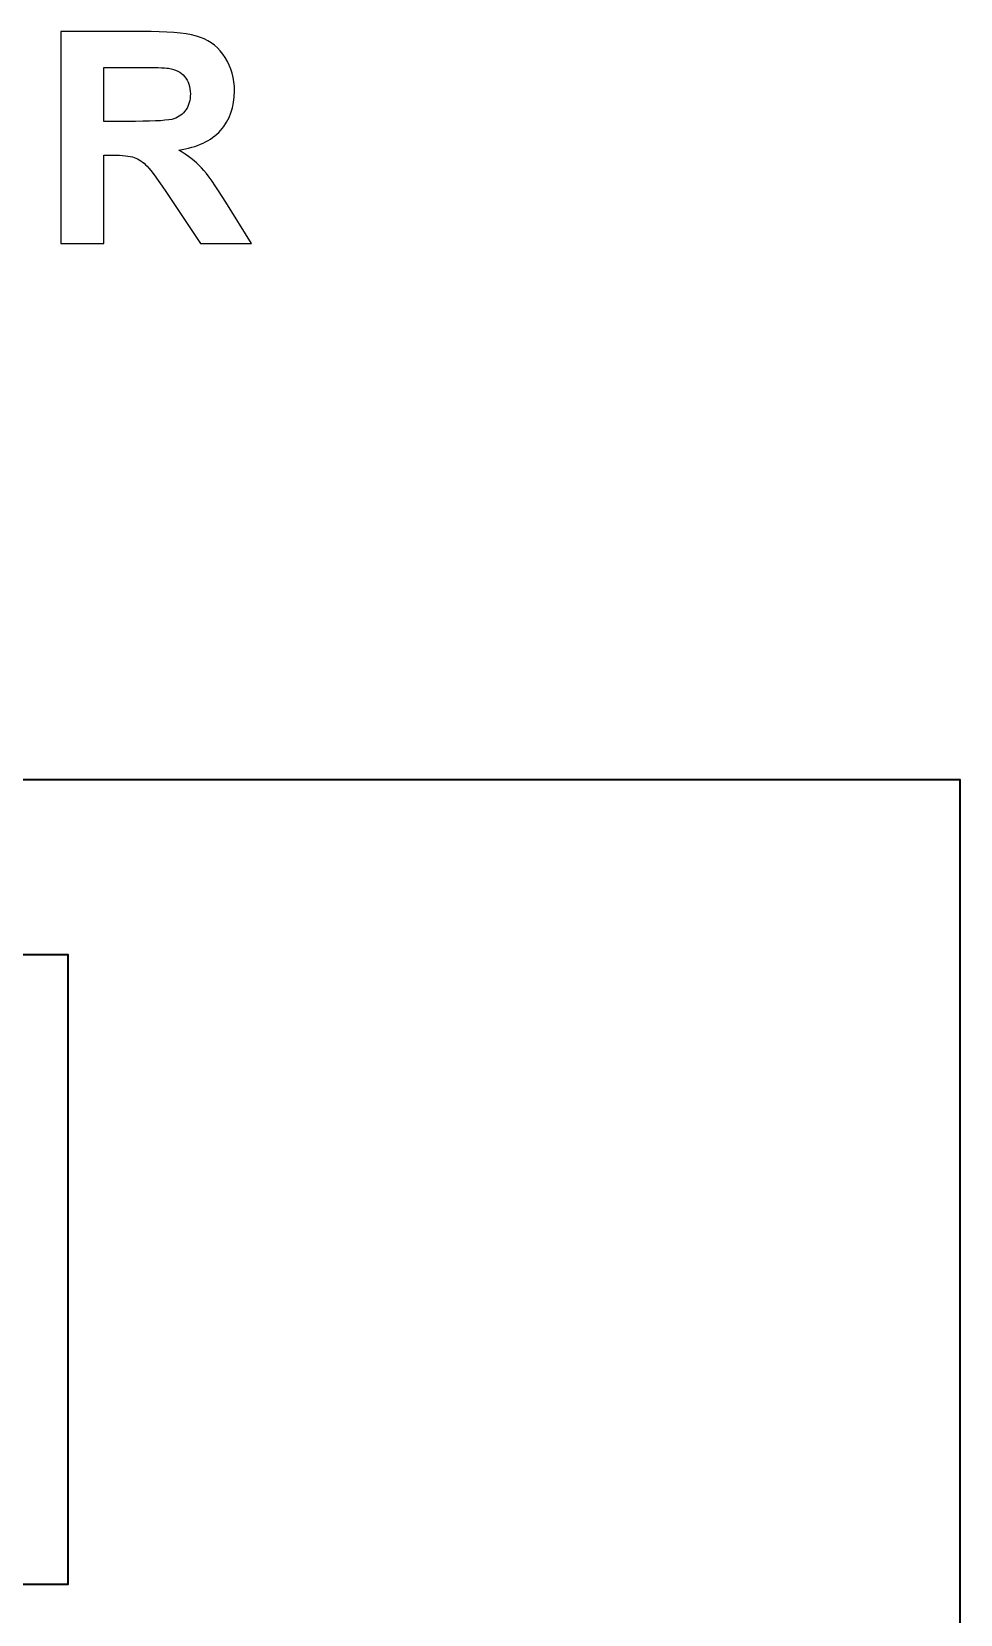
# Model space of a CAD drawing. Header units: millimetres. Extents: x -90 to 80, y -130 to 135.
# Drawn here: x 52.46 to 79, y 89.63 to 134.9 of the extents above; entities that cross this region are included whole.
import ezdxf

# ---------------------------------------------------------------- set-up
doc = ezdxf.new("R2010")
doc.units = ezdxf.units.MM
doc.header["$MEASUREMENT"] = 0
doc.layers.add('Layer 1', color=7, linetype='Continuous')

msp = doc.modelspace()

# ---------------------------------------------------------------- linework, layer by layer
at = {"layer": 'Layer 1', "color": 152, "lineweight": 35}
for points in [[(0, 48.5), (79, 48.5), (79, 113.5), (0, 113.5), (0, 48.5)], [(25.5, 90.5), (53.5, 90.5), (53.5, 108.5), (25.5, 108.5), (25.5, 90.5)]]:
    msp.add_lwpolyline(points, close=True, dxfattribs=at)
at = {"layer": 'Layer 1', "color": 0}
for points, knots in [([(53.2945, 128.8349), (53.2945, 128.8349), (53.2945, 134.897), (53.2945, 134.897), (53.2945, 134.897), (53.2945, 134.897), (55.8725, 134.897), (55.8725, 134.897), (55.8725, 134.897), (56.5202, 134.897), (56.9915, 134.842), (57.2851, 134.7333), (57.2851, 134.7333), (57.58, 134.6246), (57.8142, 134.4313), (57.9906, 134.1533), (57.9906, 134.1533), (58.167, 133.8739), (58.2559, 133.5564), (58.2559, 133.198), (58.2559, 133.198), (58.2559, 132.7422), (58.1232, 132.3669), (57.8565, 132.0706), (57.8565, 132.0706), (57.5899, 131.7742), (57.1919, 131.588), (56.6613, 131.5103), (56.6613, 131.5103), (56.9252, 131.3565), (57.1425, 131.1872), (57.3133, 131.0023), (57.3133, 131.0023), (57.4854, 130.8175), (57.7168, 130.4887), (58.0075, 130.0174), (58.0075, 130.0174), (58.0075, 130.0174), (58.747, 128.8349), (58.747, 128.8349), (58.747, 128.8349), (58.747, 128.8349), (57.2836, 128.8349), (57.2836, 128.8349), (57.2836, 128.8349), (57.2836, 128.8349), (56.4059, 130.1585), (56.4059, 130.1585), (56.4059, 130.1585), (56.0913, 130.6284), (55.8754, 130.9247), (55.7582, 131.0475), (55.7582, 131.0475), (55.6425, 131.1689), (55.5198, 131.2535), (55.3899, 131.2987), (55.3899, 131.2987), (55.2587, 131.3438), (55.0527, 131.3664), (54.7705, 131.3664), (54.7705, 131.3664), (54.7705, 131.3664), (54.5221, 131.3664), (54.5221, 131.3664), (54.5221, 131.3664), (54.5221, 131.3664), (54.5221, 128.8349), (54.5221, 128.8349), (54.5221, 128.8349), (54.5221, 128.8349), (53.2945, 128.8349), (53.2945, 128.8349)], [0, 0, 0, 0, 0.0526316, 0.0526316, 0.0526316, 0.0526316, 0.1052632, 0.1052632, 0.1052632, 0.1052632, 0.1578947, 0.1578947, 0.1578947, 0.1578947, 0.2105263, 0.2105263, 0.2105263, 0.2105263, 0.2631579, 0.2631579, 0.2631579, 0.2631579, 0.3157895, 0.3157895, 0.3157895, 0.3157895, 0.3684211, 0.3684211, 0.3684211, 0.3684211, 0.4210526, 0.4210526, 0.4210526, 0.4210526, 0.4736842, 0.4736842, 0.4736842, 0.4736842, 0.5263158, 0.5263158, 0.5263158, 0.5263158, 0.5789474, 0.5789474, 0.5789474, 0.5789474, 0.6315789, 0.6315789, 0.6315789, 0.6315789, 0.6842105, 0.6842105, 0.6842105, 0.6842105, 0.7368421, 0.7368421, 0.7368421, 0.7368421, 0.7894737, 0.7894737, 0.7894737, 0.7894737, 0.8421053, 0.8421053, 0.8421053, 0.8421053, 0.8947368, 0.8947368, 0.8947368, 0.8947368, 1, 1, 1, 1]), ([(54.5221, 132.3316), (54.5221, 132.3316), (55.428, 132.3316), (55.428, 132.3316), (55.428, 132.3316), (56.0151, 132.3316), (56.3805, 132.357), (56.5273, 132.4064), (56.5273, 132.4064), (56.6726, 132.4558), (56.7883, 132.5419), (56.8702, 132.6632), (56.8702, 132.6632), (56.9534, 132.7846), (56.9944, 132.937), (56.9944, 133.119), (56.9944, 133.119), (56.9944, 133.3236), (56.9393, 133.4873), (56.8307, 133.6143), (56.8307, 133.6143), (56.722, 133.7399), (56.5682, 133.8189), (56.3707, 133.8514), (56.3707, 133.8514), (56.2705, 133.8655), (55.9727, 133.8725), (55.4774, 133.8725), (55.4774, 133.8725), (55.4774, 133.8725), (54.5221, 133.8725), (54.5221, 133.8725), (54.5221, 133.8725), (54.5221, 133.8725), (54.5221, 132.3316), (54.5221, 132.3316)], [0, 0, 0, 0, 0.1, 0.1, 0.1, 0.1, 0.2, 0.2, 0.2, 0.2, 0.3, 0.3, 0.3, 0.3, 0.4, 0.4, 0.4, 0.4, 0.5, 0.5, 0.5, 0.5, 0.6, 0.6, 0.6, 0.6, 0.7, 0.7, 0.7, 0.7, 0.8, 0.8, 0.8, 0.8, 1, 1, 1, 1])]:
    msp.add_open_spline(points, degree=3, knots=knots, dxfattribs=at)

doc.saveas('drawing.dxf')
